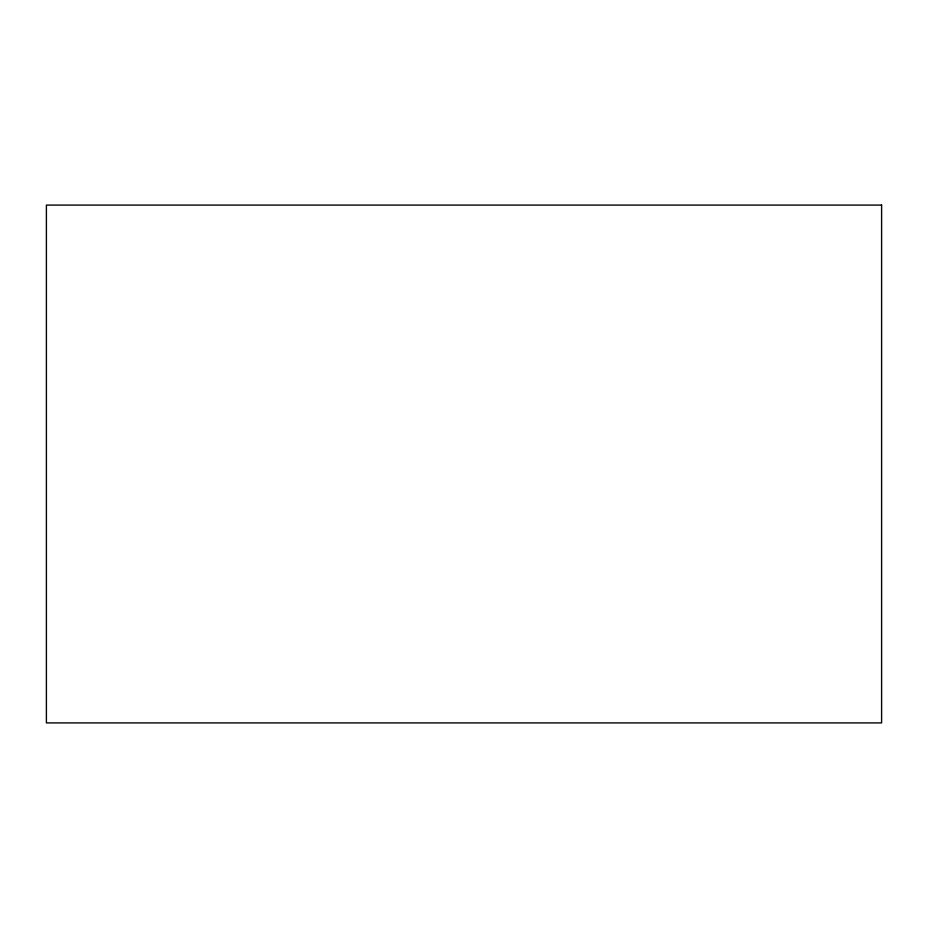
<?xml version="1.0" encoding="UTF-8"?>
<svg xmlns="http://www.w3.org/2000/svg" width="928" height="928" viewBox="0 0 928 928"><rect width="100%" height="100%" fill="white"/><g stroke="black" fill="none" stroke-linecap="round" stroke-linejoin="round"><path stroke-width="1.39" d="M881.6 205.088L46.4 205.088L46.4 722.912L881.6 722.912L881.6 205.088"/></g></svg>
